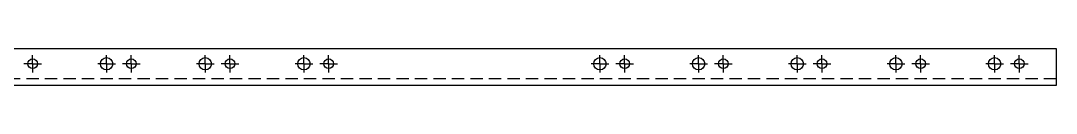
# Model space of a CAD drawing. Header units: inches. Extents: x -18.3 to 24, y 0 to 25.3.
# Drawn here: x 3.01 to 24, y 0 to 0.75 of the extents above; entities that cross this region are included whole.
import ezdxf

# ---------------------------------------------------------------- set-up
doc = ezdxf.new("R2010")
doc.units = ezdxf.units.IN
doc.header["$MEASUREMENT"] = 0
doc.linetypes.add('HIDDEN', pattern=[0.375, 0.25, -0.125])
doc.layers.add('Traces', color=3, linetype='Continuous')

msp = doc.modelspace()

# ---------------------------------------------------------------- linework, layer by layer
at = {"layer": 'Traces'}
for p, q in [((0, 0.75), (24, 0.75)), ((24, 0.75), (24, 0)), ((3.25, 0.441), (3.072, 0.441)), ((3.25, 0.441), (3.25, 0.619)), ((3.25, 0.441), (3.428, 0.441)), ((3.25, 0.441), (3.25, 0.263)), ((4.75, 0.441), (4.572, 0.441)), ((4.75, 0.441), (4.75, 0.619)), ((4.75, 0.441), (4.928, 0.441)), ((4.75, 0.441), (4.75, 0.263)), ((5.25, 0.441), (5.072, 0.441)), ((5.25, 0.441), (5.25, 0.619)), ((5.25, 0.441), (5.428, 0.441)), ((5.25, 0.441), (5.25, 0.263)), ((6.75, 0.441), (6.572, 0.441)), ((6.75, 0.441), (6.75, 0.619)), ((6.75, 0.441), (6.928, 0.441)), ((6.75, 0.441), (6.75, 0.263)), ((7.25, 0.441), (7.072, 0.441)), ((7.25, 0.441), (7.25, 0.619)), ((7.25, 0.441), (7.428, 0.441)), ((7.25, 0.441), (7.25, 0.263)), ((8.75, 0.441), (8.572, 0.441)), ((8.75, 0.441), (8.75, 0.619)), ((8.75, 0.441), (8.928, 0.441)), ((8.75, 0.441), (8.75, 0.263)), ((9.25, 0.441), (9.072, 0.441)), ((9.25, 0.441), (9.25, 0.619)), ((9.25, 0.441), (9.428, 0.441)), ((9.25, 0.441), (9.25, 0.263)), ((14.75, 0.441), (14.572, 0.441)), ((14.75, 0.441), (14.75, 0.619)), ((14.75, 0.441), (14.928, 0.441)), ((14.75, 0.441), (14.75, 0.263)), ((15.25, 0.441), (15.072, 0.441)), ((15.25, 0.441), (15.25, 0.619)), ((15.25, 0.441), (15.428, 0.441)), ((15.25, 0.441), (15.25, 0.263)), ((16.75, 0.441), (16.572, 0.441)), ((16.75, 0.441), (16.75, 0.619)), ((16.75, 0.441), (16.928, 0.441)), ((16.75, 0.441), (16.75, 0.263)), ((17.25, 0.441), (17.072, 0.441)), ((17.25, 0.441), (17.25, 0.619)), ((17.25, 0.441), (17.428, 0.441)), ((17.25, 0.441), (17.25, 0.263)), ((18.75, 0.441), (18.572, 0.441)), ((18.75, 0.441), (18.75, 0.619)), ((18.75, 0.441), (18.928, 0.441)), ((18.75, 0.441), (18.75, 0.263)), ((19.25, 0.441), (19.072, 0.441)), ((19.25, 0.441), (19.25, 0.619)), ((19.25, 0.441), (19.428, 0.441)), ((19.25, 0.441), (19.25, 0.263)), ((20.75, 0.441), (20.572, 0.441)), ((20.75, 0.441), (20.75, 0.619)), ((20.75, 0.441), (20.928, 0.441)), ((20.75, 0.441), (20.75, 0.263)), ((21.25, 0.441), (21.072, 0.441)), ((21.25, 0.441), (21.25, 0.619)), ((21.25, 0.441), (21.428, 0.441)), ((21.25, 0.441), (21.25, 0.263)), ((22.75, 0.441), (22.572, 0.441)), ((22.75, 0.441), (22.75, 0.619)), ((22.75, 0.441), (22.928, 0.441)), ((22.75, 0.441), (22.75, 0.263)), ((23.25, 0.441), (23.072, 0.441)), ((23.25, 0.441), (23.25, 0.619)), ((23.25, 0.441), (23.428, 0.441)), ((23.25, 0.441), (23.25, 0.263)), ((24, 0), (0, 0))]:
    msp.add_line(p, q, dxfattribs=at)
at = {"layer": 'Traces', "linetype": 'HIDDEN'}
msp.add_line((24, 0.132), (0, 0.132), dxfattribs=at)
at = {"layer": 'Traces'}
for centre, radius in [((3.25, 0.441), 0.098), ((4.75, 0.441), 0.125), ((5.25, 0.441), 0.098), ((6.75, 0.441), 0.125), ((7.25, 0.441), 0.098), ((8.75, 0.441), 0.125), ((9.25, 0.441), 0.098), ((14.75, 0.441), 0.125), ((15.25, 0.441), 0.098), ((16.75, 0.441), 0.125), ((17.25, 0.441), 0.098), ((18.75, 0.441), 0.125), ((19.25, 0.441), 0.098), ((20.75, 0.441), 0.125), ((21.25, 0.441), 0.098), ((22.75, 0.441), 0.125), ((23.25, 0.441), 0.098)]:
    msp.add_circle(centre, radius, dxfattribs=at)

doc.saveas('drawing.dxf')
